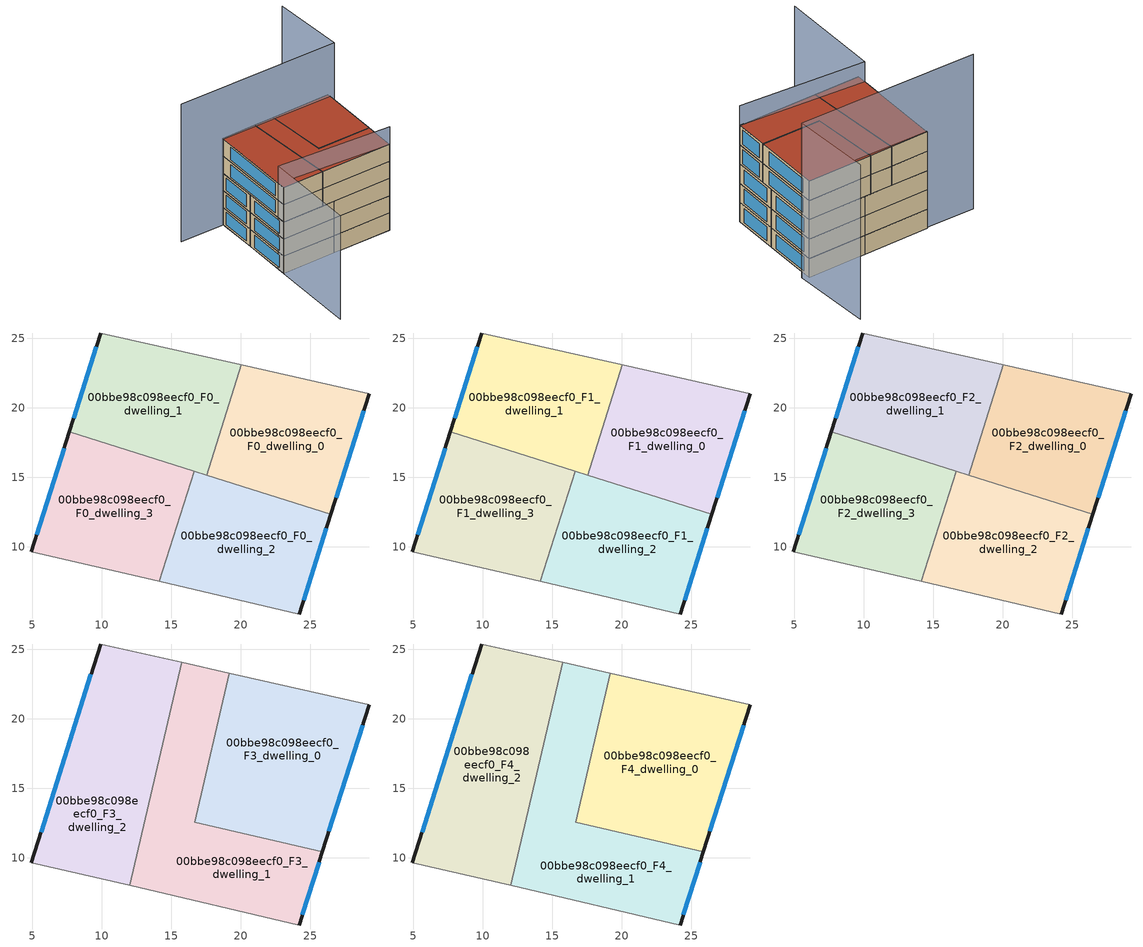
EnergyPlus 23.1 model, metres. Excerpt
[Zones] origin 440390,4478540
00bbe98c098eecf0_F0_dwelling_0
 floor ground (EU_floor_Construction): 26.49,12.33 29.23,21.01 20.06,23.09 17.55,15.16 z0
 wall outside (EU_wall_Construction): 29.23,21.01 26.49,12.33 z0:3
 wall adiabatic (EU_wall_Construction): 20.06,23.09 29.23,21.01 z0:3
 wall to 00bbe98c098eecf0_F0_dwelling_1 (EU_wall_Construction): 17.55,15.16 20.06,23.09 z0:3
 wall to 00bbe98c098eecf0_F0_dwelling_2 (EU_wall_Construction): 26.49,12.33 17.55,15.16 z0:3
 window (EU_Window_Construction): 28.85,19.8 26.87,13.54 z0.42:2.58
00bbe98c098eecf0_F0_dwelling_1
 floor ground (EU_floor_Construction): 17.55,15.16 20.06,23.09 9.92,25.38 7.67,18.27 z0
 wall outside (EU_wall_Construction): 7.67,18.27 9.92,25.38 z0:3
 wall adiabatic (EU_wall_Construction): 9.92,25.38 20.06,23.09 z0:3
 wall to 00bbe98c098eecf0_F0_dwelling_3 (EU_wall_Construction): 16.65,15.44 7.67,18.27 z0:3
 wall to 00bbe98c098eecf0_F0_dwelling_2 (EU_wall_Construction): 17.55,15.15 16.65,15.44 z0:3
 window (EU_Window_Construction): 7.99,19.26 9.61,24.39 z0.42:2.58
00bbe98c098eecf0_F0_dwelling_2
 floor ground (EU_floor_Construction): 24.22,5.16 26.49,12.33 16.65,15.44 14.15,7.51 z0
 wall outside (EU_wall_Construction): 26.49,12.33 24.22,5.16 z0:3
 wall adiabatic (EU_wall_Construction): 24.22,5.16 14.15,7.51 z0:3
 wall to 00bbe98c098eecf0_F0_dwelling_3 (EU_wall_Construction): 14.15,7.51 16.65,15.44 z0:3
 window (EU_Window_Construction): 26.17,11.34 24.53,6.16 z0.42:2.58
00bbe98c098eecf0_F0_dwelling_3
 floor ground (EU_floor_Construction): 14.15,7.51 16.65,15.44 7.67,18.27 4.95,9.66 z0
 wall outside (EU_wall_Construction): 4.95,9.66 7.67,18.27 z0:3
 wall adiabatic (EU_wall_Construction): 14.15,7.51 4.95,9.66 z0:3
 window (EU_Window_Construction): 5.33,10.85 7.3,17.08 z0.42:2.58
00bbe98c098eecf0_F1_dwelling_0
 floor to 00bbe98c098eecf0_F0_dwelling_0 (EU_floor_Construction): 26.49,12.33 29.23,21.01 20.06,23.09 17.55,15.16 z3
 wall outside (EU_wall_Construction): 29.23,21.01 26.49,12.33 z3:6
 wall adiabatic (EU_wall_Construction): 20.06,23.09 29.23,21.01 z3:6
 wall to 00bbe98c098eecf0_F1_dwelling_1 (EU_wall_Construction): 17.55,15.16 20.06,23.09 z3:6
 wall to 00bbe98c098eecf0_F1_dwelling_2 (EU_wall_Construction): 26.49,12.33 17.55,15.16 z3:6
 window (EU_Window_Construction): 28.85,19.8 26.87,13.54 z3.42:5.58
00bbe98c098eecf0_F1_dwelling_1
 floor to 00bbe98c098eecf0_F0_dwelling_1 (EU_floor_Construction): 17.55,15.16 20.06,23.09 9.92,25.38 7.67,18.27 z3
 wall outside (EU_wall_Construction): 7.67,18.27 9.92,25.38 z3:6
 wall adiabatic (EU_wall_Construction): 9.92,25.38 20.06,23.09 z3:6
 wall to 00bbe98c098eecf0_F1_dwelling_3 (EU_wall_Construction): 16.65,15.44 7.67,18.27 z3:6
 wall to 00bbe98c098eecf0_F1_dwelling_2 (EU_wall_Construction): 17.55,15.15 16.65,15.44 z3:6
 window (EU_Window_Construction): 7.99,19.26 9.61,24.39 z3.42:5.58
00bbe98c098eecf0_F1_dwelling_2
 floor to 00bbe98c098eecf0_F0_dwelling_2 (EU_floor_Construction): 24.22,5.16 26.49,12.33 16.65,15.44 14.15,7.51 z3
 wall outside (EU_wall_Construction): 26.49,12.33 24.22,5.16 z3:6
 wall adiabatic (EU_wall_Construction): 24.22,5.16 14.15,7.51 z3:6
 wall to 00bbe98c098eecf0_F1_dwelling_3 (EU_wall_Construction): 14.15,7.51 16.65,15.44 z3:6
 window (EU_Window_Construction): 26.17,11.34 24.53,6.16 z3.42:5.58
00bbe98c098eecf0_F1_dwelling_3
 floor to 00bbe98c098eecf0_F0_dwelling_3 (EU_floor_Construction): 14.15,7.51 16.65,15.44 7.67,18.27 4.95,9.66 z3
 wall outside (EU_wall_Construction): 4.95,9.66 7.67,18.27 z3:6
 wall adiabatic (EU_wall_Construction): 14.15,7.51 4.95,9.66 z3:6
 window (EU_Window_Construction): 5.33,10.85 7.3,17.08 z3.42:5.58
00bbe98c098eecf0_F2_dwelling_0
 floor to 00bbe98c098eecf0_F1_dwelling_0 (EU_floor_Construction): 26.49,12.33 29.23,21.01 20.06,23.09 17.55,15.16 z6
 wall outside (EU_wall_Construction): 29.23,21.01 26.49,12.33 z6:9
 wall adiabatic (EU_wall_Construction): 20.06,23.09 29.23,21.01 z6:9
 wall to 00bbe98c098eecf0_F2_dwelling_1 (EU_wall_Construction): 17.55,15.16 20.06,23.09 z6:9
 wall to 00bbe98c098eecf0_F2_dwelling_2 (EU_wall_Construction): 26.49,12.33 17.55,15.16 z6:9
 window (EU_Window_Construction): 28.85,19.8 26.87,13.54 z6.42:8.58
 ceiling adiabatic (EU_roof_Construction): 29.23,21.01 26.49,12.33 17.55,15.16 20.06,23.09 z9
00bbe98c098eecf0_F2_dwelling_1
 floor to 00bbe98c098eecf0_F1_dwelling_1 (EU_floor_Construction): 17.55,15.16 20.06,23.09 9.92,25.38 7.67,18.27 z6
 wall outside (EU_wall_Construction): 7.67,18.27 9.92,25.38 z6:9
 wall adiabatic (EU_wall_Construction): 9.92,25.38 20.06,23.09 z6:9
 wall to 00bbe98c098eecf0_F2_dwelling_3 (EU_wall_Construction): 16.65,15.44 7.67,18.27 z6:9
 wall to 00bbe98c098eecf0_F2_dwelling_2 (EU_wall_Construction): 17.55,15.15 16.65,15.44 z6:9
 window (EU_Window_Construction): 7.99,19.26 9.61,24.39 z6.42:8.58
 ceiling adiabatic (EU_roof_Construction): 20.06,23.09 17.55,15.16 17.31,15.23 19.19,23.28 z9
00bbe98c098eecf0_F2_dwelling_2
 floor to 00bbe98c098eecf0_F1_dwelling_2 (EU_floor_Construction): 24.22,5.16 26.49,12.33 16.65,15.44 14.15,7.51 z6
 wall outside (EU_wall_Construction): 26.49,12.33 24.22,5.16 z6:9
 wall adiabatic (EU_wall_Construction): 24.22,5.16 14.15,7.51 z6:9
 wall to 00bbe98c098eecf0_F2_dwelling_3 (EU_wall_Construction): 14.15,7.51 16.65,15.44 z6:9
 window (EU_Window_Construction): 26.17,11.34 24.53,6.16 z6.42:8.58
00bbe98c098eecf0_F2_dwelling_3
 floor to 00bbe98c098eecf0_F1_dwelling_3 (EU_floor_Construction): 14.15,7.51 16.65,15.44 7.67,18.27 4.95,9.66 z6
 wall outside (EU_wall_Construction): 4.95,9.66 7.67,18.27 z6:9
 wall adiabatic (EU_wall_Construction): 14.15,7.51 4.95,9.66 z6:9
 window (EU_Window_Construction): 5.33,10.85 7.3,17.08 z6.42:8.58
00bbe98c098eecf0_F3_dwelling_0
 floor to 00bbe98c098eecf0_F2_dwelling_2 (EU_floor_Construction): 25.88,10.42 26.49,12.33 17.31,15.23 16.69,12.57 z9
 floor adiabatic (EU_floor_Construction): 26.49,12.33 29.23,21.01 19.19,23.28 17.31,15.23 z9
 wall outside (EU_wall_Construction): 29.23,21.01 25.88,10.42 z9:12
 wall adiabatic (EU_wall_Construction): 19.19,23.28 29.23,21.01 z9:12
 wall to 00bbe98c098eecf0_F3_dwelling_1 (EU_wall_Construction): 25.88,10.42 16.69,12.57 19.19,23.28 z9:12
 window (EU_Window_Construction): 28.77,19.54 26.35,11.89 z9.42:11.58
00bbe98c098eecf0_F3_dwelling_1
 floor to 00bbe98c098eecf0_F2_dwelling_2 (EU_floor_Construction): 24.22,5.16 25.88,10.42 16.69,12.57 17.31,15.23 16.65,15.44 14.15,7.51 z9
 floor to 00bbe98c098eecf0_F2_dwelling_1 (EU_floor_Construction): 17.31,15.23 19.19,23.28 15.76,24.06 13.94,16.29 z9
 floor to 00bbe98c098eecf0_F2_dwelling_3 (EU_floor_Construction): 14.15,7.51 16.65,15.44 13.94,16.29 12.01,8.01 z9
 wall outside (EU_wall_Construction): 25.88,10.42 24.22,5.16 z9:12
 wall adiabatic (EU_wall_Construction): 24.22,5.16 12.01,8.01 / 15.76,24.06 19.19,23.28 z9:12
 wall to 00bbe98c098eecf0_F3_dwelling_2 (EU_wall_Construction): 12.01,8.01 15.76,24.06 z9:12
 window (EU_Window_Construction): 25.65,9.69 24.45,5.89 z9.42:11.58
00bbe98c098eecf0_F3_dwelling_2
 floor to 00bbe98c098eecf0_F2_dwelling_1 (EU_floor_Construction): 13.94,16.29 15.76,24.06 9.92,25.38 7.68,18.27 z9
 floor to 00bbe98c098eecf0_F2_dwelling_3 (EU_floor_Construction): 12.01,8.01 13.94,16.29 7.68,18.27 4.95,9.66 z9
 wall outside (EU_wall_Construction): 4.95,9.66 9.92,25.38 z9:12
 wall adiabatic (EU_wall_Construction): 12.01,8.01 4.95,9.66 / 9.92,25.38 15.76,24.06 z9:12
 window (EU_Window_Construction): 5.64,11.84 9.23,23.2 z9.42:11.58
00bbe98c098eecf0_F4_dwelling_0
 floor to 00bbe98c098eecf0_F3_dwelling_0 (EU_floor_Construction): 25.88,10.42 29.23,21.01 19.19,23.28 16.69,12.57 z12
 wall outside (EU_wall_Construction): 29.23,21.01 25.88,10.42 z12:15
 wall adiabatic (EU_wall_Construction): 19.19,23.28 29.23,21.01 z12:15
 wall to 00bbe98c098eecf0_F4_dwelling_1 (EU_wall_Construction): 25.88,10.42 16.69,12.57 19.19,23.28 z12:15
 window (EU_Window_Construction): 28.77,19.54 26.35,11.89 z12.42:14.58
 roof outside (EU_roof_Construction): 29.23,21.01 25.88,10.42 16.69,12.57 19.19,23.28 z15
00bbe98c098eecf0_F4_dwelling_1
 floor to 00bbe98c098eecf0_F3_dwelling_1 (EU_floor_Construction): 24.22,5.16 25.88,10.42 16.69,12.57 19.19,23.28 15.76,24.06 12.01,8.01 z12
 wall outside (EU_wall_Construction): 25.88,10.42 24.22,5.16 z12:15
 wall adiabatic (EU_wall_Construction): 24.22,5.16 12.01,8.01 / 15.76,24.06 19.19,23.28 z12:15
 wall to 00bbe98c098eecf0_F4_dwelling_2 (EU_wall_Construction): 12.01,8.01 15.76,24.06 z12:15
 window (EU_Window_Construction): 25.65,9.69 24.45,5.89 z12.42:14.58
 roof outside (EU_roof_Construction): 19.19,23.28 16.69,12.57 25.88,10.42 24.22,5.16 12.01,8.01 15.76,24.06 z15
00bbe98c098eecf0_F4_dwelling_2
 floor to 00bbe98c098eecf0_F3_dwelling_2 (EU_floor_Construction): 12.01,8.01 15.76,24.06 9.92,25.38 4.95,9.66 z12
 wall outside (EU_wall_Construction): 4.95,9.66 9.92,25.38 z12:15
 wall adiabatic (EU_wall_Construction): 12.01,8.01 4.95,9.66 / 9.92,25.38 15.76,24.06 z12:15
 window (EU_Window_Construction): 5.64,11.84 9.23,23.2 z12.42:14.58
 roof outside (EU_roof_Construction): 15.76,24.06 12.01,8.01 4.95,9.66 9.92,25.38 z15
shading: 0.42,-4.8 5.4,11.07 / 5.4,11.07 24.22,5.16 z0:18; 32.92,32.66 29.86,20.24 / 29.86,20.24 2.32,27.01 z0:24
[Building]
EU S2 Campaign: North Axis=0; Terrain=City; Solar Distribution=FullExterior
[Site:Location]
Madrid: Latitude=40.5; Longitude=-3.5; Time Zone=1; Elevation=609
[SizingPeriod:WeatherFileDays]
AnnualSizingPeriod: Begin Month=1; Begin Day of Month=1; End Month=12; End Day of Month=31; Day of Week for Start Day=Monday; Use Weather File Daylight Saving Period=No; Use Weather File Rain and Snow Indicators=No
[MATERIAL]
EU_InternalMass_Material: Roughness=MediumRough; Thickness=0.1; Conductivity=1; Density=1800; Specific Heat=900; Thermal Absorptance=0.9; Solar Absorptance=0.7; Visible Absorptance=0.7
[MATERIAL:NOMASS] Roughness=MediumRough; Thermal Absorptance=0.9; Solar Absorptance=0.7; Visible Absorptance=0.7
Name | Thermal Resistance
EU_wall_NoMass | 1.60022
EU_roof_NoMass | 1.57597
EU_floor_NoMass | 0.470652
[WINDOWMATERIAL:SIMPLEGLAZINGSYSTEM]
EU_Window_SimpleGlazing: UFactor=3.28802; Solar Heat Gain Coefficient=0.85; Visible Transmittance=0.85
[CONSTRUCTION]
EU_wall_Construction: EU_wall_NoMass
EU_roof_Construction: EU_roof_NoMass
EU_floor_Construction: EU_floor_NoMass
EU_InternalMass_Construction: EU_InternalMass_Material
EU_Window_Construction: EU_Window_SimpleGlazing
[ZONE] Type=1; Multiplier=1; Ceiling Height=autocalculate; Floor Area=autocalculate; Part of Total Floor Area=Yes
Name | Volume
00bbe98c098eecf0_F0_dwelling_0; 00bbe98c098eecf0_F1_dwelling_0; 00bbe98c098eecf0_F2_dwelling_0 | 244.951
00bbe98c098eecf0_F3_dwelling_0; 00bbe98c098eecf0_F4_dwelling_0 | 326.59
00bbe98c098eecf0_F0_dwelling_1; 00bbe98c098eecf0_F1_dwelling_1; 00bbe98c098eecf0_F2_dwelling_1 | 244.967
00bbe98c098eecf0_F3_dwelling_1; 00bbe98c098eecf0_F4_dwelling_1 | 326.562
00bbe98c098eecf0_F0_dwelling_2; 00bbe98c098eecf0_F1_dwelling_2; 00bbe98c098eecf0_F2_dwelling_2 | 244.934
00bbe98c098eecf0_F3_dwelling_2; 00bbe98c098eecf0_F4_dwelling_2 | 326.602
00bbe98c098eecf0_F0_dwelling_3; 00bbe98c098eecf0_F1_dwelling_3; 00bbe98c098eecf0_F2_dwelling_3 | 244.948
[INTERNALMASS] Construction=EU_InternalMass_Construction
Name | Zone or ZoneList | Surface Area
00bbe98c098eecf0_F0_dwelling_0_EU_InternalMass | 00bbe98c098eecf0_F0_dwelling_0 | 81.6526
00bbe98c098eecf0_F0_dwelling_1_EU_InternalMass | 00bbe98c098eecf0_F0_dwelling_1 | 81.6556
00bbe98c098eecf0_F0_dwelling_2_EU_InternalMass | 00bbe98c098eecf0_F0_dwelling_2 | 81.6462
00bbe98c098eecf0_F0_dwelling_3_EU_InternalMass | 00bbe98c098eecf0_F0_dwelling_3 | 81.6471
00bbe98c098eecf0_F1_dwelling_0_EU_InternalMass | 00bbe98c098eecf0_F1_dwelling_0 | 81.6526
00bbe98c098eecf0_F1_dwelling_1_EU_InternalMass | 00bbe98c098eecf0_F1_dwelling_1 | 81.6556
00bbe98c098eecf0_F1_dwelling_2_EU_InternalMass | 00bbe98c098eecf0_F1_dwelling_2 | 81.6462
00bbe98c098eecf0_F1_dwelling_3_EU_InternalMass | 00bbe98c098eecf0_F1_dwelling_3 | 81.6471
00bbe98c098eecf0_F2_dwelling_0_EU_InternalMass | 00bbe98c098eecf0_F2_dwelling_0 | 81.6526
00bbe98c098eecf0_F2_dwelling_1_EU_InternalMass | 00bbe98c098eecf0_F2_dwelling_1 | 81.6556
00bbe98c098eecf0_F2_dwelling_2_EU_InternalMass | 00bbe98c098eecf0_F2_dwelling_2 | 81.6462
00bbe98c098eecf0_F2_dwelling_3_EU_InternalMass | 00bbe98c098eecf0_F2_dwelling_3 | 81.6471
00bbe98c098eecf0_F3_dwelling_0_EU_InternalMass | 00bbe98c098eecf0_F3_dwelling_0 | 108.862
00bbe98c098eecf0_F3_dwelling_1_EU_InternalMass | 00bbe98c098eecf0_F3_dwelling_1 | 108.854
00bbe98c098eecf0_F3_dwelling_2_EU_InternalMass | 00bbe98c098eecf0_F3_dwelling_2 | 108.865
00bbe98c098eecf0_F4_dwelling_0_EU_InternalMass | 00bbe98c098eecf0_F4_dwelling_0 | 108.862
00bbe98c098eecf0_F4_dwelling_1_EU_InternalMass | 00bbe98c098eecf0_F4_dwelling_1 | 108.854
00bbe98c098eecf0_F4_dwelling_2_EU_InternalMass | 00bbe98c098eecf0_F4_dwelling_2 | 108.865
[OTHEREQUIPMENT] Fuel Type=Electricity; Design Level Calculation Method=Watts/Area; Power per Zone Floor Area=1; Fraction Latent=0; Fraction Radiant=0; Fraction Lost=0; Carbon Dioxide Generation Rate=0; EndUse Subcategory=EU_Step8_InternalGains
Name | Zone or ZoneList or Space or SpaceList | Schedule
EU_Step8_InternalGain_00bbe98c098eecf0_F0_dwelling_0_f000 | 00bbe98c098eecf0_F0_dwelling_0 | EU_Step8_GainSchedule_00bbe98c098eecf0_F0_dwelling_0_f000
EU_Step8_InternalGain_00bbe98c098eecf0_F0_dwelling_1_f000 | 00bbe98c098eecf0_F0_dwelling_1 | EU_Step8_GainSchedule_00bbe98c098eecf0_F0_dwelling_1_f000
EU_Step8_InternalGain_00bbe98c098eecf0_F0_dwelling_2_f000 | 00bbe98c098eecf0_F0_dwelling_2 | EU_Step8_GainSchedule_00bbe98c098eecf0_F0_dwelling_2_f000
EU_Step8_InternalGain_00bbe98c098eecf0_F0_dwelling_3_f000 | 00bbe98c098eecf0_F0_dwelling_3 | EU_Step8_GainSchedule_00bbe98c098eecf0_F0_dwelling_3_f000
EU_Step8_InternalGain_00bbe98c098eecf0_F1_dwelling_0_f000 | 00bbe98c098eecf0_F1_dwelling_0 | EU_Step8_GainSchedule_00bbe98c098eecf0_F1_dwelling_0_f000
EU_Step8_InternalGain_00bbe98c098eecf0_F1_dwelling_1_f000 | 00bbe98c098eecf0_F1_dwelling_1 | EU_Step8_GainSchedule_00bbe98c098eecf0_F1_dwelling_1_f000
EU_Step8_InternalGain_00bbe98c098eecf0_F1_dwelling_2_f000 | 00bbe98c098eecf0_F1_dwelling_2 | EU_Step8_GainSchedule_00bbe98c098eecf0_F1_dwelling_2_f000
EU_Step8_InternalGain_00bbe98c098eecf0_F1_dwelling_3_f000 | 00bbe98c098eecf0_F1_dwelling_3 | EU_Step8_GainSchedule_00bbe98c098eecf0_F1_dwelling_3_f000
EU_Step8_InternalGain_00bbe98c098eecf0_F2_dwelling_0_f000 | 00bbe98c098eecf0_F2_dwelling_0 | EU_Step8_GainSchedule_00bbe98c098eecf0_F2_dwelling_0_f000
EU_Step8_InternalGain_00bbe98c098eecf0_F2_dwelling_1_f000 | 00bbe98c098eecf0_F2_dwelling_1 | EU_Step8_GainSchedule_00bbe98c098eecf0_F2_dwelling_1_f000
EU_Step8_InternalGain_00bbe98c098eecf0_F2_dwelling_2_f000 | 00bbe98c098eecf0_F2_dwelling_2 | EU_Step8_GainSchedule_00bbe98c098eecf0_F2_dwelling_2_f000
EU_Step8_InternalGain_00bbe98c098eecf0_F2_dwelling_3_f000 | 00bbe98c098eecf0_F2_dwelling_3 | EU_Step8_GainSchedule_00bbe98c098eecf0_F2_dwelling_3_f000
EU_Step8_InternalGain_00bbe98c098eecf0_F3_dwelling_0_f000 | 00bbe98c098eecf0_F3_dwelling_0 | EU_Step8_GainSchedule_00bbe98c098eecf0_F3_dwelling_0_f000
EU_Step8_InternalGain_00bbe98c098eecf0_F3_dwelling_1_f000 | 00bbe98c098eecf0_F3_dwelling_1 | EU_Step8_GainSchedule_00bbe98c098eecf0_F3_dwelling_1_f000
EU_Step8_InternalGain_00bbe98c098eecf0_F3_dwelling_2_f000 | 00bbe98c098eecf0_F3_dwelling_2 | EU_Step8_GainSchedule_00bbe98c098eecf0_F3_dwelling_2_f000
EU_Step8_InternalGain_00bbe98c098eecf0_F4_dwelling_0_f000 | 00bbe98c098eecf0_F4_dwelling_0 | EU_Step8_GainSchedule_00bbe98c098eecf0_F4_dwelling_0_f000
EU_Step8_InternalGain_00bbe98c098eecf0_F4_dwelling_1_f000 | 00bbe98c098eecf0_F4_dwelling_1 | EU_Step8_GainSchedule_00bbe98c098eecf0_F4_dwelling_1_f000
EU_Step8_InternalGain_00bbe98c098eecf0_F4_dwelling_2_f000 | 00bbe98c098eecf0_F4_dwelling_2 | EU_Step8_GainSchedule_00bbe98c098eecf0_F4_dwelling_2_f000
[ZONEVENTILATION:DESIGNFLOWRATE] Schedule=EU_AlwaysOn; Design Flow Rate Calculation Method=AirChanges/Hour; Air Changes per Hour=0.480704; Ventilation Type=Natural; Fan Pressure Rise=0; Fan Total Efficiency=1; Constant Term Coefficient=1; Temperature Term Coefficient=0; Velocity Term Coefficient=0; Velocity Squared Term Coefficient=0; Minimum Indoor Temperature=-100; Maximum Indoor Temperature=100; Delta Temperature=-100; Minimum Outdoor Temperature=-100; Maximum Outdoor Temperature=100; Maximum Wind Speed=40
Name | Zone or ZoneList or Space or SpaceList
EU_ConstantAir_00bbe98c098eecf0_F0_dwelling_0 | 00bbe98c098eecf0_F0_dwelling_0
EU_ConstantAir_00bbe98c098eecf0_F0_dwelling_1 | 00bbe98c098eecf0_F0_dwelling_1
EU_ConstantAir_00bbe98c098eecf0_F0_dwelling_2 | 00bbe98c098eecf0_F0_dwelling_2
EU_ConstantAir_00bbe98c098eecf0_F0_dwelling_3 | 00bbe98c098eecf0_F0_dwelling_3
EU_ConstantAir_00bbe98c098eecf0_F1_dwelling_0 | 00bbe98c098eecf0_F1_dwelling_0
EU_ConstantAir_00bbe98c098eecf0_F1_dwelling_1 | 00bbe98c098eecf0_F1_dwelling_1
EU_ConstantAir_00bbe98c098eecf0_F1_dwelling_2 | 00bbe98c098eecf0_F1_dwelling_2
EU_ConstantAir_00bbe98c098eecf0_F1_dwelling_3 | 00bbe98c098eecf0_F1_dwelling_3
EU_ConstantAir_00bbe98c098eecf0_F2_dwelling_0 | 00bbe98c098eecf0_F2_dwelling_0
EU_ConstantAir_00bbe98c098eecf0_F2_dwelling_1 | 00bbe98c098eecf0_F2_dwelling_1
EU_ConstantAir_00bbe98c098eecf0_F2_dwelling_2 | 00bbe98c098eecf0_F2_dwelling_2
EU_ConstantAir_00bbe98c098eecf0_F2_dwelling_3 | 00bbe98c098eecf0_F2_dwelling_3
EU_ConstantAir_00bbe98c098eecf0_F3_dwelling_0 | 00bbe98c098eecf0_F3_dwelling_0
EU_ConstantAir_00bbe98c098eecf0_F3_dwelling_1 | 00bbe98c098eecf0_F3_dwelling_1
EU_ConstantAir_00bbe98c098eecf0_F3_dwelling_2 | 00bbe98c098eecf0_F3_dwelling_2
EU_ConstantAir_00bbe98c098eecf0_F4_dwelling_0 | 00bbe98c098eecf0_F4_dwelling_0
EU_ConstantAir_00bbe98c098eecf0_F4_dwelling_1 | 00bbe98c098eecf0_F4_dwelling_1
EU_ConstantAir_00bbe98c098eecf0_F4_dwelling_2 | 00bbe98c098eecf0_F4_dwelling_2
[HVACTEMPLATE:THERMOSTAT] Constant Heating Setpoint=20; Constant Cooling Setpoint=50
EU_HeatOnly_00bbe98c098eecf0_F0_dwelling_0; EU_HeatOnly_00bbe98c098eecf0_F0_dwelling_1; EU_HeatOnly_00bbe98c098eecf0_F0_dwelling_2; EU_HeatOnly_00bbe98c098eecf0_F0_dwelling_3; EU_HeatOnly_00bbe98c098eecf0_F1_dwelling_0; EU_HeatOnly_00bbe98c098eecf0_F1_dwelling_1; EU_HeatOnly_00bbe98c098eecf0_F1_dwelling_2; EU_HeatOnly_00bbe98c098eecf0_F1_dwelling_3; EU_HeatOnly_00bbe98c098eecf0_F2_dwelling_0; EU_HeatOnly_00bbe98c098eecf0_F2_dwelling_1; EU_HeatOnly_00bbe98c098eecf0_F2_dwelling_2; EU_HeatOnly_00bbe98c098eecf0_F2_dwelling_3; EU_HeatOnly_00bbe98c098eecf0_F3_dwelling_0; EU_HeatOnly_00bbe98c098eecf0_F3_dwelling_1; EU_HeatOnly_00bbe98c098eecf0_F3_dwelling_2; EU_HeatOnly_00bbe98c098eecf0_F4_dwelling_0; EU_HeatOnly_00bbe98c098eecf0_F4_dwelling_1; EU_HeatOnly_00bbe98c098eecf0_F4_dwelling_2
[HVACTEMPLATE:ZONE:IDEALLOADSAIRSYSTEM] System Availability Schedule=EU_AlwaysOn; Maximum Heating Supply Air Temperature=50; Minimum Cooling Supply Air Temperature=13; Maximum Heating Supply Air Humidity Ratio=0.0156; Minimum Cooling Supply Air Humidity Ratio=0.0077; Heating Limit=NoLimit; Cooling Limit=NoLimit; Heating Availability Schedule=EU_AlwaysOn; Cooling Availability Schedule=EU_CoolingOff; Dehumidification Control Type=ConstantSensibleHeatRatio; Cooling Sensible Heat Ratio=0.7; Dehumidification Setpoint=60; Humidification Control Type=None; Humidification Setpoint=30; Outdoor Air Method=None; Outdoor Air Flow Rate per Person=0.00944; Outdoor Air Flow Rate per Zone Floor Area=0; Outdoor Air Flow Rate per Zone=0; Demand Controlled Ventilation Type=None; Outdoor Air Economizer Type=NoEconomizer; Heat Recovery Type=None; Sensible Heat Recovery Effectiveness=0.7; Latent Heat Recovery Effectiveness=0.65
Name | Template Thermostat
00bbe98c098eecf0_F0_dwelling_0 | EU_HeatOnly_00bbe98c098eecf0_F0_dwelling_0
00bbe98c098eecf0_F0_dwelling_1 | EU_HeatOnly_00bbe98c098eecf0_F0_dwelling_1
00bbe98c098eecf0_F0_dwelling_2 | EU_HeatOnly_00bbe98c098eecf0_F0_dwelling_2
00bbe98c098eecf0_F0_dwelling_3 | EU_HeatOnly_00bbe98c098eecf0_F0_dwelling_3
00bbe98c098eecf0_F1_dwelling_0 | EU_HeatOnly_00bbe98c098eecf0_F1_dwelling_0
00bbe98c098eecf0_F1_dwelling_1 | EU_HeatOnly_00bbe98c098eecf0_F1_dwelling_1
00bbe98c098eecf0_F1_dwelling_2 | EU_HeatOnly_00bbe98c098eecf0_F1_dwelling_2
00bbe98c098eecf0_F1_dwelling_3 | EU_HeatOnly_00bbe98c098eecf0_F1_dwelling_3
00bbe98c098eecf0_F2_dwelling_0 | EU_HeatOnly_00bbe98c098eecf0_F2_dwelling_0
00bbe98c098eecf0_F2_dwelling_1 | EU_HeatOnly_00bbe98c098eecf0_F2_dwelling_1
00bbe98c098eecf0_F2_dwelling_2 | EU_HeatOnly_00bbe98c098eecf0_F2_dwelling_2
00bbe98c098eecf0_F2_dwelling_3 | EU_HeatOnly_00bbe98c098eecf0_F2_dwelling_3
00bbe98c098eecf0_F3_dwelling_0 | EU_HeatOnly_00bbe98c098eecf0_F3_dwelling_0
00bbe98c098eecf0_F3_dwelling_1 | EU_HeatOnly_00bbe98c098eecf0_F3_dwelling_1
00bbe98c098eecf0_F3_dwelling_2 | EU_HeatOnly_00bbe98c098eecf0_F3_dwelling_2
00bbe98c098eecf0_F4_dwelling_0 | EU_HeatOnly_00bbe98c098eecf0_F4_dwelling_0
00bbe98c098eecf0_F4_dwelling_1 | EU_HeatOnly_00bbe98c098eecf0_F4_dwelling_1
00bbe98c098eecf0_F4_dwelling_2 | EU_HeatOnly_00bbe98c098eecf0_F4_dwelling_2
[SIZING:ZONE] Zone Cooling Design Supply Air Temperature Input Method=SupplyAirTemperature; Zone Cooling Design Supply Air Temperature=13; Zone Heating Design Supply Air Temperature Input Method=SupplyAirTemperature; Zone Heating Design Supply Air Temperature=50; Zone Cooling Design Supply Air Humidity Ratio=0.008; Zone Heating Design Supply Air Humidity Ratio=0.008; Cooling Design Air Flow Method=DesignDay; Cooling Design Air Flow Rate=0; Cooling Minimum Air Flow per Zone Floor Area=0.000762; Cooling Minimum Air Flow=0; Cooling Minimum Air Flow Fraction=0.2; Heating Design Air Flow Method=DesignDay; Heating Design Air Flow Rate=0; Heating Maximum Air Flow per Zone Floor Area=0.002032; Heating Maximum Air Flow=0.141576; Heating Maximum Air Flow Fraction=0.3; Account for Dedicated Outdoor Air System=No; Dedicated Outdoor Air System Control Strategy=NeutralSupplyAir; Dedicated Outdoor Air Low Setpoint Temperature for Design=autosize; Dedicated Outdoor Air High Setpoint Temperature for Design=autosize; Zone Load Sizing Method=Sensible Load Only No Latent Load; Zone Latent Cooling Design Supply Air Humidity Ratio Input Method=HumidityRatioDifference; Zone Cooling Design Supply Air Humidity Ratio Difference=0.005; Zone Latent Heating Design Supply Air Humidity Ratio Input Method=HumidityRatioDifference; Zone Humidification Design Supply Air Humidity Ratio Difference=0.005
00bbe98c098eecf0_F0_dwelling_0; 00bbe98c098eecf0_F0_dwelling_1; 00bbe98c098eecf0_F0_dwelling_2; 00bbe98c098eecf0_F0_dwelling_3; 00bbe98c098eecf0_F1_dwelling_0; 00bbe98c098eecf0_F1_dwelling_1; 00bbe98c098eecf0_F1_dwelling_2; 00bbe98c098eecf0_F1_dwelling_3; 00bbe98c098eecf0_F2_dwelling_0; 00bbe98c098eecf0_F2_dwelling_1; 00bbe98c098eecf0_F2_dwelling_2; 00bbe98c098eecf0_F2_dwelling_3; 00bbe98c098eecf0_F3_dwelling_0; 00bbe98c098eecf0_F3_dwelling_1; 00bbe98c098eecf0_F3_dwelling_2; 00bbe98c098eecf0_F4_dwelling_0; 00bbe98c098eecf0_F4_dwelling_1; 00bbe98c098eecf0_F4_dwelling_2
[SCHEDULE:CONSTANT]
Name | Hourly Value
EU_AlwaysOn | 1
EU_CoolingOff | 0
[SCHEDULE:FILE] Column Number=1; Rows to Skip at Top=0; Number of Hours of Data=8760; Column Separator=Comma; Interpolate to Timestep=No; Minutes per Item=60; Adjust Schedule for Daylight Savings=Yes
Name | File
EU_Step8_GainSchedule_00bbe98c098eecf0_F0_dwelling_0_f000 | ../../schedules/00bbe98c098eecf0/00bbe98c098eecf0_F0_dwelling_0_f000_gain.csv
EU_Step8_GainSchedule_00bbe98c098eecf0_F0_dwelling_1_f000 | ../../schedules/00bbe98c098eecf0/00bbe98c098eecf0_F0_dwelling_1_f000_gain.csv
EU_Step8_GainSchedule_00bbe98c098eecf0_F0_dwelling_2_f000 | ../../schedules/00bbe98c098eecf0/00bbe98c098eecf0_F0_dwelling_2_f000_gain.csv
EU_Step8_GainSchedule_00bbe98c098eecf0_F0_dwelling_3_f000 | ../../schedules/00bbe98c098eecf0/00bbe98c098eecf0_F0_dwelling_3_f000_gain.csv
EU_Step8_GainSchedule_00bbe98c098eecf0_F1_dwelling_0_f000 | ../../schedules/00bbe98c098eecf0/00bbe98c098eecf0_F1_dwelling_0_f000_gain.csv
EU_Step8_GainSchedule_00bbe98c098eecf0_F1_dwelling_1_f000 | ../../schedules/00bbe98c098eecf0/00bbe98c098eecf0_F1_dwelling_1_f000_gain.csv
EU_Step8_GainSchedule_00bbe98c098eecf0_F1_dwelling_2_f000 | ../../schedules/00bbe98c098eecf0/00bbe98c098eecf0_F1_dwelling_2_f000_gain.csv
EU_Step8_GainSchedule_00bbe98c098eecf0_F1_dwelling_3_f000 | ../../schedules/00bbe98c098eecf0/00bbe98c098eecf0_F1_dwelling_3_f000_gain.csv
EU_Step8_GainSchedule_00bbe98c098eecf0_F2_dwelling_0_f000 | ../../schedules/00bbe98c098eecf0/00bbe98c098eecf0_F2_dwelling_0_f000_gain.csv
EU_Step8_GainSchedule_00bbe98c098eecf0_F2_dwelling_1_f000 | ../../schedules/00bbe98c098eecf0/00bbe98c098eecf0_F2_dwelling_1_f000_gain.csv
EU_Step8_GainSchedule_00bbe98c098eecf0_F2_dwelling_2_f000 | ../../schedules/00bbe98c098eecf0/00bbe98c098eecf0_F2_dwelling_2_f000_gain.csv
EU_Step8_GainSchedule_00bbe98c098eecf0_F2_dwelling_3_f000 | ../../schedules/00bbe98c098eecf0/00bbe98c098eecf0_F2_dwelling_3_f000_gain.csv
EU_Step8_GainSchedule_00bbe98c098eecf0_F3_dwelling_0_f000 | ../../schedules/00bbe98c098eecf0/00bbe98c098eecf0_F3_dwelling_0_f000_gain.csv
EU_Step8_GainSchedule_00bbe98c098eecf0_F3_dwelling_1_f000 | ../../schedules/00bbe98c098eecf0/00bbe98c098eecf0_F3_dwelling_1_f000_gain.csv
EU_Step8_GainSchedule_00bbe98c098eecf0_F3_dwelling_2_f000 | ../../schedules/00bbe98c098eecf0/00bbe98c098eecf0_F3_dwelling_2_f000_gain.csv
EU_Step8_GainSchedule_00bbe98c098eecf0_F4_dwelling_0_f000 | ../../schedules/00bbe98c098eecf0/00bbe98c098eecf0_F4_dwelling_0_f000_gain.csv
EU_Step8_GainSchedule_00bbe98c098eecf0_F4_dwelling_1_f000 | ../../schedules/00bbe98c098eecf0/00bbe98c098eecf0_F4_dwelling_1_f000_gain.csv
EU_Step8_GainSchedule_00bbe98c098eecf0_F4_dwelling_2_f000 | ../../schedules/00bbe98c098eecf0/00bbe98c098eecf0_F4_dwelling_2_f000_gain.csv
